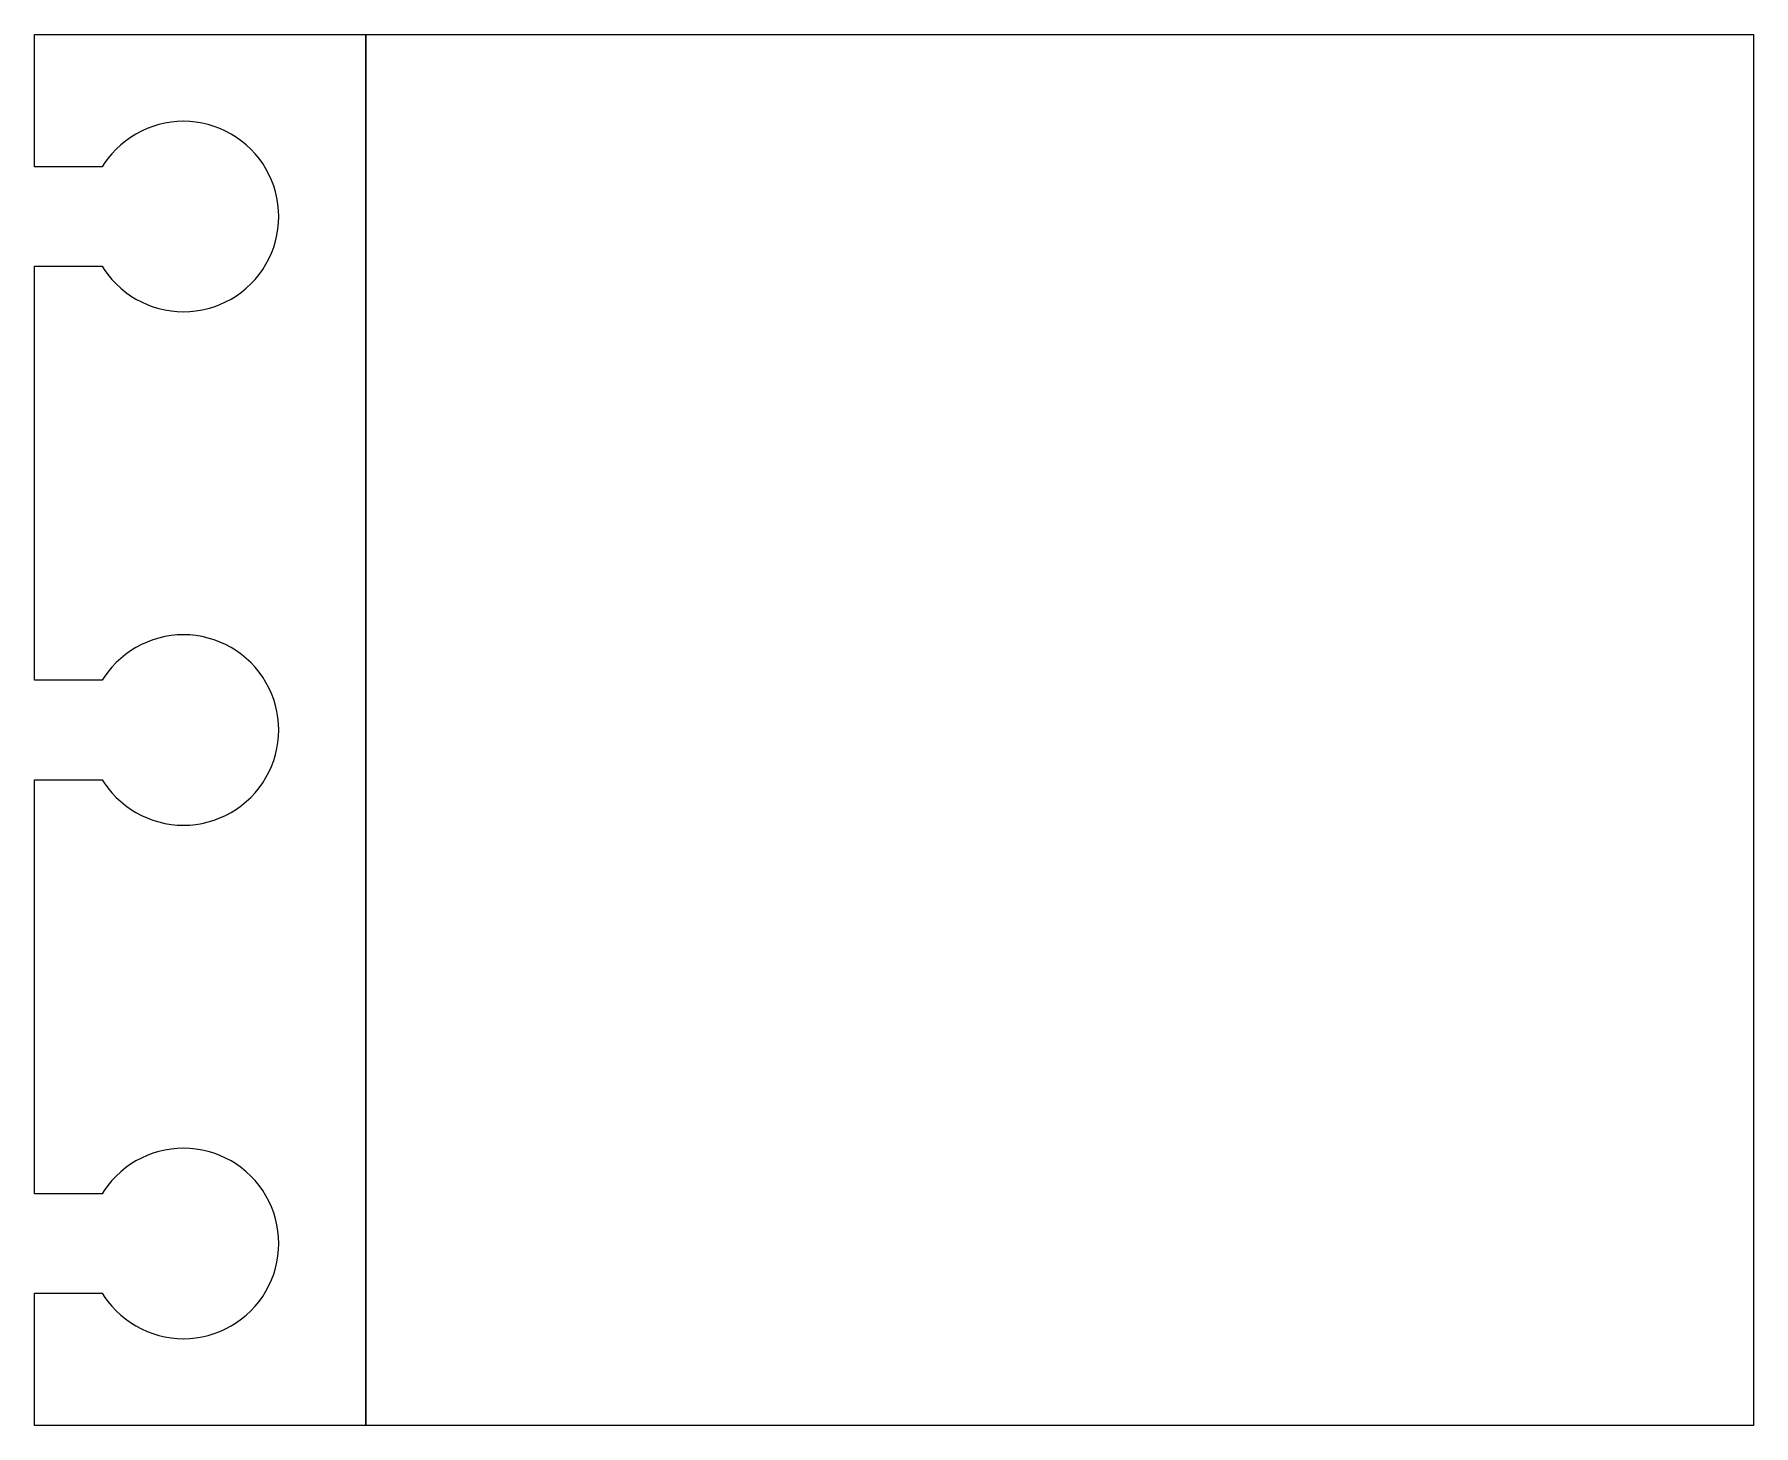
# Model space of a CAD drawing. Header units: millimetres. Extents: x 38.5 to 59.3, y 3.6 to 20.4.
import ezdxf

# ---------------------------------------------------------------- set-up
doc = ezdxf.new("R2010")
doc.units = ezdxf.units.MM
doc.layers.add('OUTLINE', color=7, linetype='CONTINUOUS')

msp = doc.modelspace()

# ---------------------------------------------------------------- linework, layer by layer
at = {"layer": 'OUTLINE'}
for p, q in [((38.545, 18.8), (38.545, 20.4)), ((38.545, 20.4), (42.545, 20.4)), ((42.545, 20.4), (42.545, 3.6)), ((42.545, 20.4), (59.3, 20.4)), ((42.545, 3.6), (42.545, 20.4)), ((59.3, 20.4), (59.3, 3.6)), ((40.04736, 19.31081), (39.97534, 19.28897)), ((40.12065, 19.3279), (40.04736, 19.31081)), ((40.19489, 19.34016), (40.12065, 19.3279)), ((40.26979, 19.34754), (40.19489, 19.34016)), ((40.345, 19.35), (40.26979, 19.34754)), ((40.42021, 19.34754), (40.345, 19.35)), ((40.4951, 19.34016), (40.42021, 19.34754)), ((40.56935, 19.3279), (40.4951, 19.34016)), ((40.64264, 19.31081), (40.56935, 19.3279)), ((40.71466, 19.28897), (40.64264, 19.31081)), ((39.64492, 19.11236), (39.58675, 19.06462)), ((39.70609, 19.15619), (39.64492, 19.11236)), ((39.77, 19.19593), (39.70609, 19.15619)), ((39.83637, 19.2314), (39.77, 19.19593)), ((39.90491, 19.26246), (39.83637, 19.2314)), ((39.97534, 19.28897), (39.90491, 19.26246)), ((40.78509, 19.26246), (40.71466, 19.28897)), ((40.85363, 19.2314), (40.78509, 19.26246)), ((40.92, 19.19593), (40.85363, 19.2314)), ((40.98391, 19.15619), (40.92, 19.19593)), ((41.04508, 19.11236), (40.98391, 19.15619)), ((41.10325, 19.06462), (41.04508, 19.11236)), ((39.43264, 18.90008), (39.38881, 18.83891)), ((39.48038, 18.95825), (39.43264, 18.90008)), ((39.53183, 19.01317), (39.48038, 18.95825)), ((39.58675, 19.06462), (39.53183, 19.01317)), ((41.15817, 19.01317), (41.10325, 19.06462)), ((41.20962, 18.95825), (41.15817, 19.01317)), ((41.25736, 18.90008), (41.20962, 18.95825)), ((41.30119, 18.83891), (41.25736, 18.90008)), ((39.36393, 18.8), (38.545, 18.8)), ((39.38881, 18.83891), (39.36393, 18.8)), ((41.34093, 18.775), (41.30119, 18.83891)), ((41.3764, 18.70863), (41.34093, 18.775)), ((41.40746, 18.64009), (41.3764, 18.70863)), ((41.43397, 18.56966), (41.40746, 18.64009)), ((41.45582, 18.49764), (41.43397, 18.56966)), ((41.4729, 18.42435), (41.45582, 18.49764)), ((41.48516, 18.3501), (41.4729, 18.42435)), ((41.49254, 18.27521), (41.48516, 18.3501)), ((41.495, 18.2), (41.49254, 18.27521)), ((41.48516, 18.04989), (41.49254, 18.12479)), ((41.49254, 18.12479), (41.495, 18.2)), ((41.43397, 17.83034), (41.45582, 17.90236)), ((41.45582, 17.90236), (41.4729, 17.97565)), ((41.4729, 17.97565), (41.48516, 18.04989)), ((41.34093, 17.625), (41.3764, 17.69137)), ((41.3764, 17.69137), (41.40746, 17.75991)), ((41.40746, 17.75991), (41.43397, 17.83034)), ((38.545, 12.6), (38.545, 17.6)), ((38.545, 17.6), (39.36393, 17.6)), ((39.36393, 17.6), (39.38881, 17.56109)), ((39.38881, 17.56109), (39.43264, 17.49992)), ((39.43264, 17.49992), (39.48038, 17.44175)), ((39.48038, 17.44175), (39.53183, 17.38683)), ((41.15817, 17.38683), (41.20962, 17.44175)), ((41.20962, 17.44175), (41.25736, 17.49992)), ((41.25736, 17.49992), (41.30119, 17.56109)), ((41.30119, 17.56109), (41.34093, 17.625)), ((39.53183, 17.38683), (39.58675, 17.33538)), ((39.58675, 17.33538), (39.64492, 17.28764)), ((39.64492, 17.28764), (39.70609, 17.24381)), ((39.70609, 17.24381), (39.77, 17.20407)), ((40.92, 17.20407), (40.98391, 17.24381)), ((40.98391, 17.24381), (41.04508, 17.28764)), ((41.04508, 17.28764), (41.10325, 17.33538)), ((41.10325, 17.33538), (41.15817, 17.38683)), ((39.77, 17.20407), (39.83637, 17.1686)), ((39.83637, 17.1686), (39.90491, 17.13754)), ((39.90491, 17.13754), (39.97534, 17.11103)), ((39.97534, 17.11103), (40.04736, 17.08919)), ((40.04736, 17.08919), (40.12065, 17.0721)), ((40.12065, 17.0721), (40.19489, 17.05984)), ((40.19489, 17.05984), (40.26979, 17.05246)), ((40.26979, 17.05246), (40.345, 17.05)), ((40.345, 17.05), (40.42021, 17.05246)), ((40.42021, 17.05246), (40.4951, 17.05984)), ((40.4951, 17.05984), (40.56935, 17.0721)), ((40.56935, 17.0721), (40.64264, 17.08919)), ((40.64264, 17.08919), (40.71466, 17.11103)), ((40.71466, 17.11103), (40.78509, 17.13754)), ((40.78509, 17.13754), (40.85363, 17.1686)), ((40.85363, 17.1686), (40.92, 17.20407)), ((39.97534, 13.08897), (39.90491, 13.06246)), ((40.04736, 13.11081), (39.97534, 13.08897)), ((40.12065, 13.1279), (40.04736, 13.11081)), ((40.19489, 13.14016), (40.12065, 13.1279)), ((40.26979, 13.14754), (40.19489, 13.14016)), ((40.345, 13.15), (40.26979, 13.14754)), ((40.42021, 13.14754), (40.345, 13.15)), ((40.4951, 13.14016), (40.42021, 13.14754)), ((40.56935, 13.1279), (40.4951, 13.14016)), ((40.64264, 13.11081), (40.56935, 13.1279)), ((40.71466, 13.08897), (40.64264, 13.11081)), ((40.78509, 13.06246), (40.71466, 13.08897)), ((39.64492, 12.91236), (39.58675, 12.86462)), ((39.70609, 12.95619), (39.64492, 12.91236)), ((39.77, 12.99593), (39.70609, 12.95619)), ((39.83637, 13.0314), (39.77, 12.99593)), ((39.90491, 13.06246), (39.83637, 13.0314)), ((40.85363, 13.0314), (40.78509, 13.06246)), ((40.92, 12.99593), (40.85363, 13.0314)), ((40.98391, 12.95619), (40.92, 12.99593)), ((41.04508, 12.91236), (40.98391, 12.95619)), ((41.10325, 12.86462), (41.04508, 12.91236)), ((39.43264, 12.70008), (39.38881, 12.63891)), ((39.48038, 12.75825), (39.43264, 12.70008)), ((39.53183, 12.81317), (39.48038, 12.75825)), ((39.58675, 12.86462), (39.53183, 12.81317)), ((41.15817, 12.81317), (41.10325, 12.86462)), ((41.20962, 12.75825), (41.15817, 12.81317)), ((41.25736, 12.70008), (41.20962, 12.75825)), ((41.30119, 12.63891), (41.25736, 12.70008)), ((39.36393, 12.6), (38.545, 12.6)), ((39.38881, 12.63891), (39.36393, 12.6)), ((41.34093, 12.575), (41.30119, 12.63891)), ((41.3764, 12.50863), (41.34093, 12.575)), ((41.40746, 12.44009), (41.3764, 12.50863)), ((41.43397, 12.36965), (41.40746, 12.44009)), ((41.45582, 12.29764), (41.43397, 12.36965)), ((41.4729, 12.22435), (41.45582, 12.29764)), ((41.48516, 12.1501), (41.4729, 12.22435)), ((41.49254, 12.07521), (41.48516, 12.1501)), ((41.495, 12), (41.49254, 12.07521)), ((41.4729, 11.77565), (41.48516, 11.8499)), ((41.48516, 11.8499), (41.49254, 11.92479)), ((41.49254, 11.92479), (41.495, 12)), ((41.40746, 11.55991), (41.43397, 11.63035)), ((41.43397, 11.63035), (41.45582, 11.70236)), ((41.45582, 11.70236), (41.4729, 11.77565)), ((41.30119, 11.36109), (41.34093, 11.425)), ((41.34093, 11.425), (41.3764, 11.49137)), ((41.3764, 11.49137), (41.40746, 11.55991)), ((38.545, 6.4), (38.545, 11.4)), ((38.545, 11.4), (39.36393, 11.4)), ((39.36393, 11.4), (39.38881, 11.36109)), ((39.38881, 11.36109), (39.43264, 11.29992)), ((39.43264, 11.29992), (39.48038, 11.24175)), ((39.48038, 11.24175), (39.53183, 11.18683)), ((41.15817, 11.18683), (41.20962, 11.24175)), ((41.20962, 11.24175), (41.25736, 11.29992)), ((41.25736, 11.29992), (41.30119, 11.36109)), ((39.53183, 11.18683), (39.58675, 11.13538)), ((39.58675, 11.13538), (39.64492, 11.08764)), ((39.64492, 11.08764), (39.70609, 11.04381)), ((39.70609, 11.04381), (39.77, 11.00407)), ((39.77, 11.00407), (39.83637, 10.9686)), ((40.85363, 10.9686), (40.92, 11.00407)), ((40.92, 11.00407), (40.98391, 11.04381)), ((40.98391, 11.04381), (41.04508, 11.08764)), ((41.04508, 11.08764), (41.10325, 11.13538)), ((41.10325, 11.13538), (41.15817, 11.18683)), ((39.83637, 10.9686), (39.90491, 10.93754)), ((39.90491, 10.93754), (39.97534, 10.91103)), ((39.97534, 10.91103), (40.04736, 10.88918)), ((40.04736, 10.88918), (40.12065, 10.8721)), ((40.12065, 10.8721), (40.19489, 10.85984)), ((40.19489, 10.85984), (40.26979, 10.85246)), ((40.26979, 10.85246), (40.345, 10.85)), ((40.345, 10.85), (40.42021, 10.85246)), ((40.42021, 10.85246), (40.4951, 10.85984)), ((40.4951, 10.85984), (40.56935, 10.8721)), ((40.56935, 10.8721), (40.64264, 10.88918)), ((40.64264, 10.88918), (40.71466, 10.91103)), ((40.71466, 10.91103), (40.78509, 10.93754)), ((40.78509, 10.93754), (40.85363, 10.9686)), ((39.90491, 6.86246), (39.83637, 6.8314)), ((39.97534, 6.88897), (39.90491, 6.86246)), ((40.04736, 6.91081), (39.97534, 6.88897)), ((40.12065, 6.9279), (40.04736, 6.91081)), ((40.19489, 6.94016), (40.12065, 6.9279)), ((40.26979, 6.94754), (40.19489, 6.94016)), ((40.345, 6.95), (40.26979, 6.94754)), ((40.42021, 6.94754), (40.345, 6.95)), ((40.4951, 6.94016), (40.42021, 6.94754)), ((40.56935, 6.9279), (40.4951, 6.94016)), ((40.64264, 6.91081), (40.56935, 6.9279)), ((40.71466, 6.88897), (40.64264, 6.91081)), ((40.78509, 6.86246), (40.71466, 6.88897)), ((40.85363, 6.8314), (40.78509, 6.86246)), ((39.58675, 6.66462), (39.53183, 6.61317)), ((39.64492, 6.71236), (39.58675, 6.66462)), ((39.70609, 6.75619), (39.64492, 6.71236)), ((39.77, 6.79593), (39.70609, 6.75619)), ((39.83637, 6.8314), (39.77, 6.79593)), ((40.92, 6.79593), (40.85363, 6.8314)), ((40.98391, 6.75619), (40.92, 6.79593)), ((41.04508, 6.71236), (40.98391, 6.75619)), ((41.10325, 6.66462), (41.04508, 6.71236)), ((41.15817, 6.61317), (41.10325, 6.66462)), ((39.38881, 6.43891), (39.36393, 6.4)), ((39.43264, 6.50008), (39.38881, 6.43891)), ((39.48038, 6.55825), (39.43264, 6.50008)), ((39.53183, 6.61317), (39.48038, 6.55825)), ((41.20962, 6.55825), (41.15817, 6.61317)), ((41.25736, 6.50008), (41.20962, 6.55825)), ((41.30119, 6.43891), (41.25736, 6.50008)), ((41.34093, 6.375), (41.30119, 6.43891)), ((39.36393, 6.4), (38.545, 6.4)), ((41.3764, 6.30863), (41.34093, 6.375)), ((41.40746, 6.24009), (41.3764, 6.30863)), ((41.43397, 6.16965), (41.40746, 6.24009)), ((41.45582, 6.09764), (41.43397, 6.16965)), ((41.4729, 6.02435), (41.45582, 6.09764)), ((41.48516, 5.9501), (41.4729, 6.02435)), ((41.49254, 5.87521), (41.48516, 5.9501)), ((41.495, 5.8), (41.49254, 5.87521)), ((41.4729, 5.57565), (41.48516, 5.64989)), ((41.48516, 5.64989), (41.49254, 5.72479)), ((41.49254, 5.72479), (41.495, 5.8)), ((41.40746, 5.35991), (41.43397, 5.43034)), ((41.43397, 5.43034), (41.45582, 5.50236)), ((41.45582, 5.50236), (41.4729, 5.57565)), ((38.545, 3.6), (38.545, 5.2)), ((38.545, 5.2), (39.36393, 5.2)), ((39.36393, 5.2), (39.38881, 5.16109)), ((41.30119, 5.16109), (41.34093, 5.225)), ((41.34093, 5.225), (41.3764, 5.29137)), ((41.3764, 5.29137), (41.40746, 5.35991)), ((39.38881, 5.16109), (39.43264, 5.09992)), ((39.43264, 5.09992), (39.48038, 5.04175)), ((39.48038, 5.04175), (39.53183, 4.98683)), ((39.53183, 4.98683), (39.58675, 4.93538)), ((41.10325, 4.93538), (41.15817, 4.98683)), ((41.15817, 4.98683), (41.20962, 5.04175)), ((41.20962, 5.04175), (41.25736, 5.09992)), ((41.25736, 5.09992), (41.30119, 5.16109)), ((39.58675, 4.93538), (39.64492, 4.88764)), ((39.64492, 4.88764), (39.70609, 4.84381)), ((39.70609, 4.84381), (39.77, 4.80407)), ((39.77, 4.80407), (39.83637, 4.7686)), ((40.85363, 4.7686), (40.92, 4.80407)), ((40.92, 4.80407), (40.98391, 4.84381)), ((40.98391, 4.84381), (41.04508, 4.88764)), ((41.04508, 4.88764), (41.10325, 4.93538)), ((39.83637, 4.7686), (39.90491, 4.73754)), ((39.90491, 4.73754), (39.97534, 4.71103)), ((39.97534, 4.71103), (40.04736, 4.68919)), ((40.04736, 4.68919), (40.12065, 4.6721)), ((40.12065, 4.6721), (40.19489, 4.65984)), ((40.19489, 4.65984), (40.26979, 4.65246)), ((40.26979, 4.65246), (40.345, 4.65)), ((40.345, 4.65), (40.42021, 4.65246)), ((40.42021, 4.65246), (40.4951, 4.65984)), ((40.4951, 4.65984), (40.56935, 4.6721)), ((40.56935, 4.6721), (40.64264, 4.68919)), ((40.64264, 4.68919), (40.71466, 4.71103)), ((40.71466, 4.71103), (40.78509, 4.73754)), ((40.78509, 4.73754), (40.85363, 4.7686)), ((42.545, 3.6), (38.545, 3.6)), ((59.3, 3.6), (42.545, 3.6))]:
    msp.add_line(p, q, dxfattribs=at)

doc.saveas('drawing.dxf')
